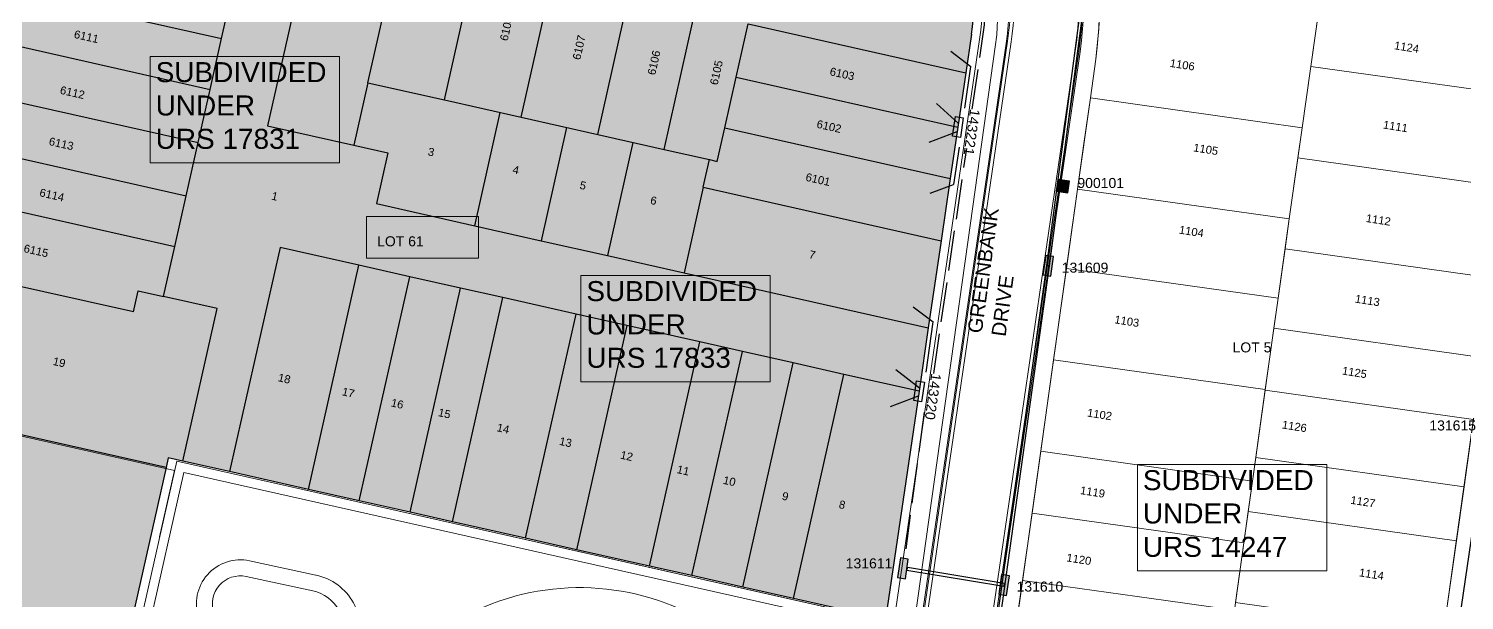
# Model space of a CAD drawing. Header units: metres. Extents: x 305195 to 309187, y 6261447 to 6263623.
# Drawn here: x 305469.8 to 305649.2, y 6262495.1 to 6262566.5 of the extents above; entities that cross this region are included whole.
import ezdxf
from ezdxf.enums import TextEntityAlignment as Align

# ---------------------------------------------------------------- set-up
doc = ezdxf.new("R2010")
doc.units = ezdxf.units.M
doc.linetypes.add('IE Trench LV', pattern=[6.5, 5, -1.5])
doc.layers.get('0').update_dxf_attribs({"color": 6})
for name, color, linetype, lineweight in [('Cadastre Developer_SP_EXT', 9, 'Continuous', 5), ('Cadastre Land Parcels_SP_EXT', 9, 'Continuous', 5), ('Cadastre Roads_SP_EXT', 9, 'Continuous', 5)]:
    doc.layers.add(name, color=color, linetype=linetype, lineweight=lineweight)
for name, color, linetype in [('Duct_SP_EXT', 7, 'Continuous'), ('Equip_LV_NEW', 2, 'Continuous'), ('NOTE 1TO500_NEW', 7, 'Continuous'), ('Services_SP_NEW', 2, 'Continuous'), ('st_new', 9, 'Continuous'), ('SupportsUG_SP_LV_EXT', 7, 'Continuous'), ('SupportsUG_SP_LV_SL_EXT', 7, 'Continuous'), ('Trench_SP_NEW', 2, 'Continuous')]:
    doc.layers.add(name, color=color, linetype=linetype)
doc.styles.add('COLUMN_LABEL', font='arial.ttf')
doc.styles.add('iecARIAL', font='arial.ttf', dxfattribs={"height": 2})
doc.styles.add('POLE_LABEL', font='arial.ttf')
doc.styles.get("Standard").update_dxf_attribs({"font": 'arial.ttf'})

# ---------------------------------------------------------------- blocks, each defined once
blk = doc.blocks.new('PILLAR_EXT')
blk.add_hatch(color=256).paths.add_polyline_path([(-2.475, 0.99), (-2.475, -0.99), (2.475, -0.99), (2.475, 0.99)])
blk.add_lwpolyline([(-2.475, -0.99), (2.475, -0.99), (2.475, 0.99), (-2.475, 0.99)], close=True)
at = {"style": 'iecARIAL', "flags": 8}
blk.add_attdef('ASSET_NUM', (1.5, 3.5), '', height=2.5, dxfattribs=at)
for tag, p, flags in [('OWNED_BY', (0, -0.2), 9), ('STATE', (0, -0.4), 9), ('SUPPORT_TYPE', (0, -0.6), 9), ('STREETNAME', (0, -1.8), 9), ('SUBURB', (0, -2), 1), ('USAGE', (0, -0.8), 9), ('LEGEND', (0, -1), 9), ('LOCATION', (0, -1.2), 9), ('NOTES', (0, -1.4), 9), ('PARENT', (0, -1.6), 9)]:
    blk.add_attdef(tag, p, '', height=0.2, dxfattribs=dict(flags=flags))
blk = doc.blocks.new('COLUMN_EXT')
blk.add_hatch(color=256).paths.add_polyline_path([(-1.49, 1.48), (-1.49, -1.49), (1.48, -1.49), (1.48, 1.48)])
blk.add_lwpolyline([(-1.49, -1.49), (1.48, -1.49), (1.48, 1.48), (-1.49, 1.48)], close=True)
for tag, height, style, flags, p in [('STRUCTURE_PLANT_NUMBER', 0.2, 'POLE_LABEL', 9, (1.81, 0.03)), ('ASSET_NUM', 2.5, 'COLUMN_LABEL', 8, (2, 2)), ('STREET_CODE', 0.2, 'COLUMN_LABEL', 9, (1.81, -0.2))]:
    blk.add_attdef(tag, text='', height=height, dxfattribs=dict(style=style, flags=flags)).set_placement(p, align=Align.MIDDLE_LEFT)
at = {"flags": 1}
blk.add_attdef('Z', (1.81, -2.35), '', height=0.2, dxfattribs=at)
at = {"flags": 9}
for tag, p in [('COLUMN_TYPE', (1.81, -0.4)), ('OWNED_BY', (1.81, -0.6)), ('STATE', (1.81, -0.8)), ('USAGE', (1.81, -1)), ('STREETNAME', (1.81, -1.6)), ('SUBURB', (1.81, -1.8)), ('LEGEND', (1.81, -1.2)), ('LOCATION', (1.81, -1.4)), ('NOTES', (1.81, -2))]:
    blk.add_attdef(tag, text='', height=0.2, dxfattribs=at).set_placement(p, align=Align.MIDDLE_LEFT)
blk = doc.blocks.new('*U52')
at = {"lineweight": -3}
blk.add_lwpolyline([(-1.89, 3.35), (2.97, 2.44), (2.61, 0.5), (-2.26, 1.41)], close=True, dxfattribs=at)
for tag, height, flags, p in [('ASSET_NUM', 2.5, 8, (2, 4)), ('STREET_CODE', 0.2, 9, (1.5, 2)), ('OWNED_BY', 0.2, 9, (1.5, 1.8)), ('OPERATED_BY', 0.2, 9, (1.5, 1.6)), ('STATE', 0.2, 9, (1.5, 1.2)), ('SUPPORT_TYPE', 0.2, 9, (1.5, 1)), ('SUBURB', 0.2, 9, (1.5, 0.2)), ('STREETNAME', 0.2, 9, (1.5, 0)), ('MAINTAINED_BY', 0.2, 9, (1.5, 1.4)), ('USAGE', 0.2, 9, (1.5, 0.8)), ('LEGEND', 0.2, 9, (1.5, 0.6)), ('PARENT', 0.2, 9, (1.5, 0.4)), ('Z', 0.2, 1, (1.5, -0.6)), ('LOCATION', 0.2, 9, (1.5, -0.2)), ('NOTES', 0.2, 9, (1.5, -0.4))]:
    blk.add_attdef(tag, text='', height=height, dxfattribs=dict(flags=flags)).set_placement(p, align=Align.MIDDLE_LEFT)
blk = doc.blocks.new('ST4_NEW')
at = {"layer": 'st_new', "color": 251, "lineweight": 0}
for p, q in [((160.06, 61.95), (175.79, 169.18)), ((160.21, 61.93), (175.94, 169.16)), ((160.65, 61.86), (176.39, 169.09)), ((161.75, 96.54), (172.48, 169.66)), ((184.4, 167.91), (168.66, 60.68)), ((184.85, 167.85), (169.11, 60.62)), ((185, 167.83), (169.26, 60.6)), ((40.99, 122.45), (71.85, 115.51)), ((71.85, 115.51), (41.33, 122.38)), ((60.31, 64.26), (72.12, 116.71)), ((60.31, 64.26), (72.12, 116.71)), ((72.12, 116.71), (163.33, 96.19)), ((72.12, 116.71), (164.19, 95.99)), ((61.39, 63.57), (73.02, 115.28)), ((71.85, 115.51), (69.98, 107.22)), ((73.02, 115.28), (148.65, 98.26)), ((89.52, 102.46), (81.22, 104.24)), ((89.11, 100.5), (80.8, 102.28))]:
    blk.add_line(p, q, dxfattribs=at)
for centre, radius, start, end in [((138.84, 174.6), 46.05, 351.6506, 19.9202), ((138.84, 174.6), 46.5, 351.6506, 19.9202), ((138.84, 174.6), 46.65, 351.6506, 19.9202), ((138.84, 174.6), 37.35, 351.6506, 16.3387), ((138.84, 174.6), 37.5, 351.6506, 16.3387), ((138.84, 174.6), 37.95, 351.6506, 16.3387), ((138.84, 174.6), 34, 351.6506, 15.5657), ((80.07, 98.86), 5.5, 77.9052, 199.0577), ((80.07, 98.86), 3.5, 77.9052, 199.0577), ((88.06, 95.61), 7, 339.7435, 77.9052), ((88.06, 95.61), 5, 340.5585, 77.9052), ((122.45, 70.09), 30.8, 51.528, 166.1578)]:
    blk.add_arc(centre, radius, start, end, dxfattribs=at)
blk = doc.blocks.new('ST5_NEW')
at = {"layer": 'st_new', "color": 7, "linetype": 'Continuous'}
for p, q in [((-144.05, 262.59), (-151.03, 231.57)), ((-138.51, 236.95), (-133.28, 260.17)), ((-128.93, 234.79), (-123.71, 258.01)), ((-119.36, 232.64), (-114.13, 255.86)), ((-109.78, 230.48), (-104.55, 253.76)), ((-101.49, 228.62), (-96, 253.02)), ((-156.78, 242.46), (-154.78, 251.35)), ((-183.12, 248.38), (-156.78, 242.46)), ((-92.47, 237.64), (-90.98, 244.29)), ((-90.98, 244.29), (-63.79, 238.17)), ((-158.21, 236.12), (-156.78, 242.46)), ((-63.08, 243.03), (-63.79, 238.17)), ((-184.55, 242.04), (-158.21, 236.12)), ((-138.51, 236.95), (-140.27, 229.14)), ((-138.51, 236.95), (-128.93, 234.79)), ((-93.9, 231.3), (-92.47, 237.64)), ((-92.47, 237.64), (-64.79, 231.41)), ((-63.79, 238.17), (-64.79, 231.41)), ((-186.05, 235.39), (-159.71, 229.47)), ((-159.71, 229.47), (-158.21, 236.12)), ((-128.93, 234.79), (-119.36, 232.64)), ((-125.15, 219.08), (-121.97, 233.23)), ((-151.03, 231.57), (-140.27, 229.14)), ((-119.36, 232.64), (-109.78, 230.48)), ((-113.68, 231.36), (-116.86, 217.21)), ((-109.78, 230.48), (-101.49, 228.62)), ((-94.84, 227.12), (-93.9, 231.3)), ((-93.9, 231.3), (-65.73, 224.96)), ((-64.79, 231.41), (-65.73, 224.96)), ((-187.54, 228.75), (-161.2, 222.82)), ((-161.2, 222.82), (-159.71, 229.47)), ((-140.27, 229.14), (-135.99, 228.18)), ((-135.99, 228.18), (-137.41, 221.84)), ((-105.39, 229.49), (-108.57, 215.35)), ((-101.49, 228.62), (-95.81, 227.34)), ((-96.59, 223.89), (-95.81, 227.34)), ((-95.81, 227.34), (-94.84, 227.12)), ((-65.73, 224.96), (-66.87, 217.21)), ((-162.63, 216.48), (-161.2, 222.82)), ((-96.59, 223.89), (-98.99, 213.19)), ((-96.59, 223.89), (-66.87, 217.21)), ((-188.97, 222.4), (-162.63, 216.48)), ((-137.41, 221.84), (-125.15, 219.08)), ((-125.15, 219.08), (-116.86, 217.21)), ((-116.86, 217.21), (-108.57, 215.35)), ((-66.87, 217.21), (-68.47, 206.33)), ((-164.03, 210.24), (-162.63, 216.48)), ((-149.48, 216.35), (-155.78, 188.35)), ((-139.62, 214.13), (-149.48, 216.35)), ((-108.57, 215.35), (-98.99, 213.19)), ((-167.81, 208.3), (-190.97, 213.51)), ((-145.92, 186.13), (-139.62, 214.13)), ((-133.28, 212.71), (-139.62, 214.13)), ((-139.58, 184.71), (-133.28, 212.71)), ((-126.93, 211.28), (-133.28, 212.71)), ((-98.99, 213.19), (-68.47, 206.33)), ((-167.81, 208.3), (-167.22, 210.96)), ((-167.22, 210.96), (-164.03, 210.24)), ((-157.35, 208.74), (-164.03, 210.24)), ((-133.23, 183.28), (-126.93, 211.28)), ((-127.94, 182.09), (-121.64, 210.09)), ((-121.64, 210.09), (-126.93, 211.28)), ((-112.49, 208.03), (-121.64, 210.09)), ((-161.64, 189.67), (-157.35, 208.74)), ((-118.79, 180.03), (-112.49, 208.03)), ((-106.15, 206.6), (-112.49, 208.03)), ((-106.15, 206.6), (-112.45, 178.6)), ((-97.01, 204.55), (-106.15, 206.6)), ((-68.47, 206.33), (-69.63, 198.39)), ((-103.31, 176.55), (-97.01, 204.55)), ((-91.71, 203.36), (-97.01, 204.55)), ((-98.01, 175.36), (-91.71, 203.36)), ((-85.37, 201.93), (-91.71, 203.36)), ((-91.67, 173.93), (-85.37, 201.93)), ((-79.03, 200.5), (-85.37, 201.93)), ((-85.33, 172.5), (-79.03, 200.5)), ((-69.63, 198.39), (-79.03, 200.5)), ((-69.63, 198.39), (-73.81, 169.91)), ((-163.71, 188.88), (-194.93, 195.9)), ((-163.71, 188.88), (-175.25, 137.62)), ((-163.44, 190.08), (-163.71, 188.88)), ((-161.64, 189.67), (-163.44, 190.08)), ((-155.78, 188.35), (-161.64, 189.67)), ((-145.92, 186.13), (-155.78, 188.35)), ((-139.58, 184.71), (-145.92, 186.13)), ((-133.23, 183.28), (-139.58, 184.71)), ((-127.94, 182.09), (-133.23, 183.28)), ((-118.79, 180.03), (-127.94, 182.09)), ((-112.45, 178.6), (-118.79, 180.03)), ((-103.31, 176.55), (-112.45, 178.6)), ((-98.01, 175.36), (-103.31, 176.55)), ((-91.67, 173.93), (-98.01, 175.36)), ((-85.33, 172.5), (-91.67, 173.93)), ((-73.81, 169.91), (-85.33, 172.5))]:
    blk.add_line(p, q, dxfattribs=at)
blk.add_arc((-96.72, 247.97), 34, 351.6506, 15.5657, dxfattribs=at)
blk = doc.blocks.new('PLAN_NEW')
at = {"layer": 'st_new'}
h = blk.add_hatch(color=254, dxfattribs=at)
h.dxf.hatch_style = 1
h.paths.add_polyline_path([(-176.86, -825.17), (-170.89, -821.39), (-102.12, -836.86), (-93.57, -837.55), (-86.47, -837.05), (-79.62, -835.57), (-73.05, -833.16), (-67.79, -830.8), (-61.53, -833.47), (-60.35, -840.46), (-60.65, -847.53), (-71.38, -920.65), (-161.01, -900.49), (-172.81, -952.94), (-191.39, -967.03), (-200.87, -957), (-203.24, -953.73), (-204.29, -950.13), (-204.1, -946.21)])
at = {"layer": 'st_new', "lineweight": 0}
blk.add_blockref('ST4_NEW', (-232.08, -1017.59), dxfattribs=at)
at = {"layer": 'st_new'}
blk.add_blockref('ST5_NEW', (2.43, -1090.56), dxfattribs=at)
at = {"layer": 'st_new', "lineweight": 0}
for s, rotation, p in [('6108', 77.3198, (-118.62, -848.46)), ('6111', 347.3198, (-172.87, -848)), ('6107', 77.3198, (-109.54, -850.83)), ('6106', 77.3198, (-100.18, -852.73)), ('6105', 77.3198, (-92.38, -853.98)), ('6103', 347.3198, (-78.43, -852.65)), ('6112', 347.3198, (-174.62, -854.98)), ('6102', 347.3198, (-80.07, -859.22)), ('6113', 347.3198, (-176.01, -861.38)), ('3', 347.3198, (-128.65, -862.67)), ('4', 347.3198, (-118.06, -864.91)), ('5', 347.3198, (-109.68, -866.85)), ('6101', 347.3198, (-81.45, -865.85)), ('6114', 347.3198, (-177.18, -867.78)), ('1', 347.3198, (-148.2, -868.2)), ('6', 347.3198, (-100.86, -868.74)), ('6115', 347.3198, (-179.16, -874.76)), ('7', 347.3198, (-81.03, -875.51)), ('19', 347.3198, (-175.51, -888.86)), ('18', 347.3198, (-147.38, -890.89)), ('17', 347.3198, (-139.38, -892.65)), ('16', 347.3198, (-133.26, -894.04)), ('15', 347.3198, (-127.37, -895.25)), ('14', 347.3198, (-120.04, -897.14)), ('13', 347.3198, (-112.23, -898.84)), ('12', 347.3198, (-104.6, -900.56)), ('11', 347.3198, (-97.54, -902.37)), ('10', 347.3198, (-91.76, -903.71)), ('9', 347.3198, (-84.4, -905.69)), ('8', 347.3198, (-77.29, -906.74))]:
    blk.add_text(s, height=1, rotation=rotation, dxfattribs=at).set_placement(p)

msp = doc.modelspace()

# ---------------------------------------------------------------- linework, layer by layer
at = {"layer": 'Cadastre Developer_SP_EXT'}
for points in [[(305603.45, 6262592.13), (305586.94, 6262584.33), (305588, 6262583.24), (305588.96, 6262581.44), (305589.75, 6262578.78), (305590.41, 6262575.74), (305590.79, 6262572.91), (305590.95, 6262569.4), (305590.77, 6262565.7), (305590.59, 6262564.2), (305587.49, 6262542.19), (305575.37, 6262455.89), (305575.21, 6262453.71), (305575.69, 6262449.87), (305576.25, 6262448.09), (305578.36, 6262444.29), (305581.22, 6262441.38), (305583.83, 6262439.73), (305586.32, 6262438.73), (305588.68, 6262438.21), (305648.27, 6262429.74), (305715.42, 6262420.28), (305717.21, 6262432.92), (305660.75, 6262440.86)], [(305603.15, 6262562.68), (305603.52, 6262566.47), (305603.61, 6262569.4), (305603.35, 6262574.44), (305602.82, 6262578.22), (305602.43, 6262580.16), (305600.8, 6262585.93)], [(305658.53, 6262583.48), (305658.69, 6262577.88), (305657.4, 6262567.83), (305652.85, 6262535.46), (305648.2, 6262502.4), (305644.09, 6262473.11)], [(305628.93, 6262554.1), (305631.46, 6262572.11), (305621.93, 6262567.71)], [(305657.4, 6262567.83), (305631.38, 6262571.49), (305630.01, 6262561.77), (305656.03, 6262558.11), (305657.4, 6262567.83)], [(305630.01, 6262561.77), (305628.93, 6262554.1), (305628.4, 6262550.34), (305654.43, 6262546.69), (305656.03, 6262558.11)], [(305588.17, 6262456.11), (305591.1, 6262476.92), (305600.87, 6262546.43), (305601.67, 6262552.13), (305602.47, 6262557.82)], [(305628.93, 6262554.1), (305602.47, 6262557.82), (305600.87, 6262546.43), (305627.33, 6262542.71), (305628.93, 6262554.1)], [(305628.4, 6262550.34), (305627.33, 6262542.71), (305626.8, 6262538.95), (305652.83, 6262535.3), (305654.43, 6262546.69)], [(305600.87, 6262546.43), (305599.48, 6262536.53), (305625.94, 6262532.81), (305627.33, 6262542.71)], [(305626.8, 6262538.95), (305625.94, 6262532.81), (305625.41, 6262529.05), (305651.43, 6262525.39), (305652.83, 6262535.3)], [(305599.48, 6262536.53), (305597.87, 6262525.1), (305624.33, 6262521.39), (305625.94, 6262532.81)], [(305625.41, 6262529.05), (305624.32, 6262521.31), (305650.35, 6262517.65), (305651.43, 6262525.39)], [(305597.87, 6262525.1), (305596.27, 6262513.68), (305622.73, 6262509.96), (305624.33, 6262521.39)], [(305624.32, 6262521.31), (305623.14, 6262512.89), (305649.16, 6262509.24), (305650.35, 6262517.65)], [(305596.27, 6262513.68), (305595.18, 6262505.93), (305621.64, 6262502.22), (305622.73, 6262509.96)], [(305623.14, 6262512.89), (305622.73, 6262509.96), (305622.19, 6262506.15), (305648.21, 6262502.49), (305649.16, 6262509.24)], [(305595.18, 6262505.93), (305594, 6262497.53), (305611.92, 6262495.01), (305620.46, 6262493.81), (305621.64, 6262502.22)], [(305622.19, 6262506.15), (305621.64, 6262502.22), (305620.59, 6262494.76), (305646.61, 6262491.1), (305648.21, 6262502.49)], [(305594, 6262497.53), (305593.05, 6262490.77), (305613.32, 6262487.92), (305619.51, 6262487.05), (305620.46, 6262493.81)]]:
    msp.add_lwpolyline(points, dxfattribs=at)
msp.add_lwpolyline([(305600.79, 6262585.93, -0.118495), (305603.15, 6262562.68), (305602.47, 6262557.82)], format="xyb", dxfattribs=at)
at = {"layer": 'Duct_SP_EXT'}
for p, q in [((305597.02, 6262536.88), (305601.39, 6262570.05)), ((305597.38, 6262536.84), (305601.75, 6262570)), ((305641.21, 6262441.72), (305658.01, 6262557.12)), ((305584.83, 6262449.67), (305597.02, 6262536.88)), ((305585.19, 6262449.62), (305597.38, 6262536.83)), ((305597.02, 6262536.88), (305597.2, 6262536.86)), ((305597.02, 6262536.88), (305597.2, 6262536.86)), ((305597.38, 6262536.83), (305597.2, 6262536.86)), ((305597.38, 6262536.84), (305597.2, 6262536.86)), ((305579.54, 6262498.79), (305579.57, 6262498.97)), ((305591.65, 6262496.79), (305579.54, 6262498.79)), ((305579.6, 6262499.14), (305579.57, 6262498.97)), ((305591.71, 6262497.15), (305579.6, 6262499.14)), ((305591.65, 6262496.79), (305591.68, 6262496.97)), ((305591.71, 6262497.15), (305591.68, 6262496.97))]:
    msp.add_line(p, q, dxfattribs=at)
at = {"layer": 'NOTE 1TO500_NEW', "color": 7, "lineweight": 0}
for p, q in [((305508.65, 6262563.02), (305484.99, 6262563.02)), ((305484.99, 6262563.02), (305484.99, 6262549.7)), ((305508.65, 6262549.7), (305508.65, 6262563.02)), ((305484.99, 6262549.7), (305508.65, 6262549.7)), ((305526.01, 6262543), (305512.03, 6262543)), ((305512.03, 6262543), (305512.03, 6262537.82)), ((305526.01, 6262537.82), (305526.01, 6262543)), ((305512.03, 6262537.82), (305526.01, 6262537.82)), ((305562.47, 6262535.65), (305538.81, 6262535.65)), ((305538.81, 6262535.65), (305538.81, 6262522.34)), ((305562.47, 6262522.34), (305562.47, 6262535.65)), ((305538.81, 6262522.34), (305562.47, 6262522.34)), ((305632.01, 6262512.03), (305608.35, 6262512.03)), ((305608.35, 6262512.03), (305608.35, 6262498.72)), ((305632.01, 6262498.72), (305632.01, 6262512.03)), ((305608.35, 6262498.72), (305632.01, 6262498.72))]:
    msp.add_line(p, q, dxfattribs=at)
at = {"layer": 'Services_SP_NEW', "color": 2}
for p, q in [((305585.03, 6262563.66), (305587.52, 6262561.77)), ((305586.8, 6262556.56), (305587.52, 6262561.77)), ((305583.24, 6262557.13), (305586.01, 6262554.62)), ((305582.34, 6262552.28), (305585.83, 6262553.63)), ((305586.08, 6262551.66), (305585.37, 6262547.03)), ((305582.44, 6262545.92), (305585.37, 6262547.03)), ((305580.33, 6262531.74), (305582.82, 6262529.85)), ((305581.95, 6262523.54), (305582.82, 6262529.85)), ((305578.17, 6262523.89), (305581.12, 6262521.61)), ((305577.5, 6262519.26), (305580.98, 6262520.6))]:
    msp.add_line(p, q, dxfattribs=at)
at = {"layer": 'Trench_SP_NEW', "linetype": 'IE Trench LV'}
for p, q in [((305582.89, 6262523.4), (305587.02, 6262551.52)), ((305581.68, 6262518.57), (305579.39, 6262501.5))]:
    msp.add_line(p, q, dxfattribs=at)
at = {"layer": 'Trench_SP_NEW', "linetype": 'IE Trench LV', "flags": 128}
msp.add_lwpolyline([(305587.7, 6262556.43), (305589.25, 6262566.94), (305589.34, 6262574.5), (305589.17, 6262575.46), (305588.98, 6262576.39), (305588.8, 6262577.29), (305588.6, 6262578.16), (305588.39, 6262578.99), (305588.18, 6262579.78), (305587.95, 6262580.51), (305587.81, 6262580.94), (305587.46, 6262581.82), (305587.2, 6262582.4), (305586.92, 6262582.93), (305586.64, 6262583.42), (305586.35, 6262583.89), (305586.06, 6262584.33), (305585.76, 6262584.75), (305585.45, 6262585.15), (305585.15, 6262585.56)], dxfattribs=at)

# ---------------------------------------------------------------- block references
at = {"layer": 'Equip_LV_NEW'}
ref = msp.add_blockref('*U52', (305584.95, 6262554.33), dxfattribs=dict(at, xscale=0.5, yscale=0.5, zscale=0.5, rotation=272.2889224419766))
ref.add_attrib('ASSET_NUM', '143221', dxfattribs={"layer": '0', "height": 1.25, "rotation": 261.82}).set_placement((305588.07, 6262556.42), align=Align.MIDDLE_LEFT)
ref = msp.add_blockref('*U52', (305580.1, 6262521.3), dxfattribs=dict(at, xscale=0.5, yscale=0.5, zscale=0.5, rotation=272.2889224419766))
ref.add_attrib('ASSET_NUM', '143220', dxfattribs={"layer": '0', "height": 1.25, "rotation": 261.82}).set_placement((305583.22, 6262523.39), align=Align.MIDDLE_LEFT)
at = {"layer": 'st_new'}
msp.add_blockref('PLAN_NEW', (305648.26, 6263413.34), dxfattribs=at)
at = {"layer": 'SupportsUG_SP_LV_EXT'}
ref = msp.add_blockref('PILLAR_EXT', (305597.2, 6262536.86), dxfattribs=dict(at, xscale=0.5, yscale=0.5, zscale=0.5, rotation=81.70655321682102))
ref.add_attrib('ASSET_NUM', '131609', dxfattribs={"layer": '0', "height": 1.25, "style": 'iecARIAL'}).set_placement((305598.89, 6262536.62), align=Align.MIDDLE_LEFT)
ref = msp.add_blockref('PILLAR_EXT', (305652.26, 6262516.71), dxfattribs=dict(at, xscale=0.5, yscale=0.5, zscale=0.5, rotation=81.70655321682102))
ref.add_attrib('ASSET_NUM', '131615', dxfattribs={"layer": '0', "height": 1.25, "style": 'iecARIAL'}).set_placement((305644.83, 6262516.9), align=Align.MIDDLE_LEFT)
ref = msp.add_blockref('PILLAR_EXT', (305579.04, 6262499.05), dxfattribs=dict(at, xscale=0.5, yscale=0.5, zscale=0.5, rotation=81.70655321682102))
ref.add_attrib('ASSET_NUM', '131611', dxfattribs={"layer": '0', "height": 1.25, "style": 'iecARIAL'}).set_placement((305571.9, 6262499.67), align=Align.MIDDLE_LEFT)
ref = msp.add_blockref('PILLAR_EXT', (305591.68, 6262496.97), dxfattribs=dict(at, xscale=0.5, yscale=0.5, zscale=0.5, rotation=81.70655321682102))
ref.add_attrib('ASSET_NUM', '131610', dxfattribs={"layer": '0', "height": 1.25, "style": 'iecARIAL'}).set_placement((305593.25, 6262496.77), align=Align.MIDDLE_LEFT)
at = {"layer": 'SupportsUG_SP_LV_SL_EXT'}
ref = msp.add_blockref('COLUMN_EXT', (305599.04, 6262546.81), dxfattribs=dict(at, xscale=0.5, yscale=0.5, zscale=0.5, rotation=351.5400703997142))
ref.add_attrib('ASSET_NUM', '900101', dxfattribs={"layer": '0', "height": 1.25, "style": 'COLUMN_LABEL'}).set_placement((305600.85, 6262547.2), align=Align.MIDDLE_LEFT)

# ---------------------------------------------------------------- texts
at = {"layer": 'Cadastre Developer_SP_EXT'}
for s, p in [('1124', (305640.38, 6262563.92)), ('1106', (305612.35, 6262561.72)), ('1111', (305638.99, 6262554.02)), ('1105', (305615.28, 6262551.16)), ('1104', (305613.49, 6262540.89)), ('1112', (305636.85, 6262542.34)), ('1113', (305635.48, 6262532.27)), ('1103', (305605.42, 6262529.68)), ('1125', (305633.87, 6262523.28)), ('1102', (305602.01, 6262518.03)), ('1126', (305626.36, 6262516.54)), ('1119', (305601.14, 6262508.34)), ('1127', (305634.92, 6262507.13)), ('1120', (305599.43, 6262499.93)), ('1114', (305635.99, 6262498.07))]:
    msp.add_text(s, height=1, rotation=350.995, dxfattribs=at).set_placement(p)
at = {"layer": 'Cadastre Land Parcels_SP_EXT'}
for s, p in [('LOT 61', (305513.34, 6262539.29)), ('LOT 5', (305620.24, 6262526.03))]:
    msp.add_text(s, height=1.25, dxfattribs=at).set_placement(p)
at = {"layer": 'Cadastre Roads_SP_EXT', "insert": (305587.11, 6262528.58), "char_height": 1.8, "width": 5.1079, "attachment_point": 1, "rotation": 82.241}
msp.add_mtext('GREENBANK DRIVE', dxfattribs=at)
at = {"layer": 'NOTE 1TO500_NEW', "color": 7, "lineweight": 0, "char_height": 2.5, "width": 128.5877, "attachment_point": 1}
for s, insert in [('SUBDIVIDED \\PUNDER \\PURS 17831', (305485.67, 6262562.3)), ('SUBDIVIDED \\PUNDER \\PURS 17833', (305539.49, 6262534.94)), ('SUBDIVIDED \\PUNDER \\PURS 14247', (305609.03, 6262511.32))]:
    msp.add_mtext(s, dxfattribs=dict(at, insert=insert))

doc.saveas('drawing.dxf')
